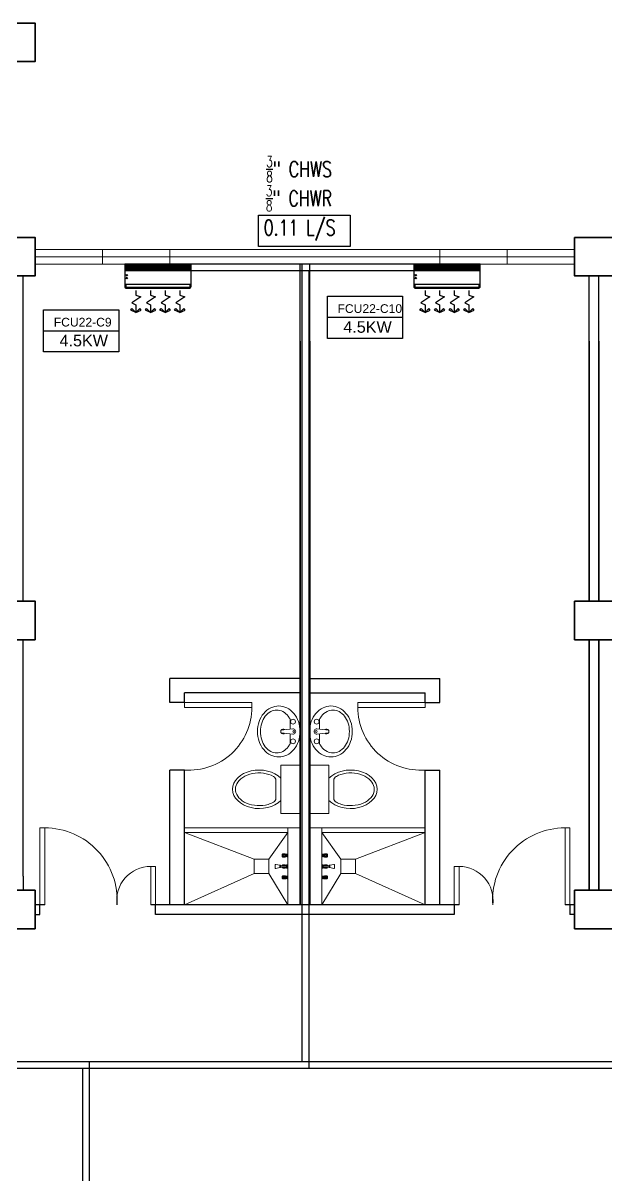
# Model space of a CAD drawing. Header units: millimetres. Extents: x 5 to 430, y 3 to 339.
# Drawn here: x 33.07 to 39.12, y 49.32 to 61.28 of the extents above; entities that cross this region are included whole.
import ezdxf

# ---------------------------------------------------------------- set-up
doc = ezdxf.new("R2010")
doc.units = ezdxf.units.MM
doc.header["$MEASUREMENT"] = 0
for name, color, linetype in [('AIR', 7, 'Continuous'), ('fcu line', 7, 'Continuous'), ('fcu return', 7, 'Continuous'), ('Legends', 7, 'Continuous'), ('pipe label', 7, 'Continuous')]:
    doc.layers.add(name, color=color, linetype=linetype)
doc.styles.add('Arch-Dim', font='simplex.shx', dxfattribs={"width": 0.75})
doc.styles.get("Standard").update_dxf_attribs({"font": 'arial.ttf'})

# ---------------------------------------------------------------- blocks, each defined once
blk = doc.blocks.new('CARRIER-S30-32 (FCD)')
at = {"layer": 'AIR'}
for p, q in [((0.825, -0.05), (-0.825, -0.05)), ((0.825, -0.075), (-0.825, -0.075)), ((0.825, -0.1), (-0.825, -0.1)), ((0.825, -0.125), (-0.825, -0.125)), ((0.825, -0.15), (-0.825, -0.15)), ((-0.6, -0.025), (-0.6, -0.175)), ((-0.4, -0.025), (-0.4, -0.175)), ((-0.2, -0.025), (-0.2, -0.175)), ((0, -0.025), (0, -0.175)), ((0.2, -0.025), (0.2, -0.175)), ((0.4, -0.025), (0.4, -0.175)), ((0.6, -0.025), (0.6, -0.175))]:
    blk.add_line(p, q, dxfattribs=at)
for points in [[(-0.8, -0.62), (0.8, -0.62, 0.414214), (0.85, -0.57), (0.85, 0), (-0.85, 0), (-0.85, -0.57, 0.414214)], [(-0.8, -0.595), (0.8, -0.595, 0.414214), (0.825, -0.57), (0.825, -0.525), (-0.825, -0.525), (-0.825, -0.57, 0.414214)]]:
    blk.add_lwpolyline(points, format="xyb", close=True, dxfattribs=at)
for points in [[(-0.825, -0.025), (0.825, -0.025), (0.825, -0.175), (-0.825, -0.175)], [(-0.664, -1.134), (-0.562, -1.239), (-0.697, -1.177)], [(-0.461, -1.134), (-0.562, -1.239), (-0.428, -1.177)], [(-0.289, -1.134), (-0.188, -1.239), (-0.322, -1.177)], [(-0.086, -1.134), (-0.188, -1.239), (-0.053, -1.177)], [(0.086, -1.134), (0.187, -1.239), (0.053, -1.177)], [(0.289, -1.134), (0.187, -1.239), (0.322, -1.177)], [(0.461, -1.134), (0.562, -1.239), (0.428, -1.177)], [(0.664, -1.134), (0.562, -1.239), (0.697, -1.177)]]:
    blk.add_lwpolyline(points, close=True, dxfattribs=at)
for points in [[(-0.562, -0.678), (-0.562, -0.794), (-0.44, -0.843), (-0.667, -0.996), (-0.562, -1.044), (-0.562, -1.239)], [(-0.188, -0.678), (-0.188, -0.794), (-0.065, -0.843), (-0.292, -0.996), (-0.188, -1.044), (-0.188, -1.239)], [(0.187, -0.678), (0.187, -0.794), (0.31, -0.843), (0.083, -0.996), (0.187, -1.044), (0.187, -1.239)], [(0.562, -0.678), (0.562, -0.794), (0.685, -0.843), (0.458, -0.996), (0.562, -1.044), (0.562, -1.239)]]:
    blk.add_lwpolyline(points, dxfattribs=at)
for centre in [(-0.8, -0.285), (-0.8, -0.36)]:
    blk.add_circle(centre, 0.0187, dxfattribs=at)

msp = doc.modelspace()

# ---------------------------------------------------------------- linework, layer by layer
at = {"color": 8, "linetype": 'ByBlock', "lineweight": 9}
for p, q in [((33.96, 58.926), (33.197, 58.926)), ((33.197, 58.926), (33.197, 58.926)), ((34.597, 58.851), (33.197, 58.851)), ((33.897, 58.926), (33.897, 58.776)), ((33.96, 58.926), (35.16, 58.926)), ((34.597, 58.776), (34.597, 58.926)), ((34.597, 58.851), (37.397, 58.851)), ((35.16, 58.926), (35.922, 58.926)), ((36.072, 58.926), (35.922, 58.926)), ((36.835, 58.926), (36.072, 58.926)), ((38.035, 58.926), (36.835, 58.926)), ((37.397, 58.926), (37.397, 58.776)), ((38.797, 58.851), (37.397, 58.851)), ((38.035, 58.926), (38.797, 58.926)), ((38.097, 58.926), (38.097, 58.776)), ((38.797, 58.776), (33.197, 58.776)), ((33.96, 58.776), (34.272, 58.776)), ((34.422, 58.776), (35.16, 58.776)), ((35.16, 58.776), (35.922, 58.776)), ((36.835, 58.776), (36.072, 58.776)), ((38.035, 58.776), (36.835, 58.776)), ((38.035, 58.776), (38.797, 58.776)), ((33.072, 56.226), (33.072, 57.226)), ((33.072, 55.278), (33.072, 56.076)), ((35.947, 54.511), (35.947, 52.561)), ((35.822, 52.126), (35.822, 52.926)), ((36.172, 52.126), (36.172, 52.926)), ((33.197, 52.176), (33.197, 52.176)), ((35.822, 52.126), (34.747, 52.126)), ((33.197, 52.026), (33.197, 52.026)), ((33.247, 52.026), (33.197, 52.026))]:
    msp.add_line(p, q, dxfattribs=at)
at = {"color": 8, "linetype": 'ByBlock', "lineweight": 25}
for p, q in [((35.947, 52.126), (35.947, 58.776)), ((36.047, 52.126), (36.047, 58.776)), ((33.072, 55.278), (33.072, 58.653)), ((38.947, 55.278), (38.947, 58.653)), ((39.047, 55.278), (39.047, 58.653)), ((35.947, 57.976), (35.947, 52.126)), ((36.047, 57.976), (36.047, 52.126)), ((38.947, 57.976), (38.947, 55.278)), ((39.047, 57.976), (39.047, 55.278)), ((33.072, 52.426), (33.072, 54.878)), ((38.947, 54.878), (38.947, 52.278)), ((38.947, 52.278), (38.947, 54.878)), ((39.047, 54.878), (39.047, 52.278)), ((39.047, 52.278), (39.047, 54.878)), ((33.072, 52.426), (33.072, 52.278)), ((33.297, 52.126), (33.197, 52.126)), ((33.247, 52.026), (33.247, 52.126)), ((35.947, 52.126), (34.397, 52.126)), ((34.447, 52.026), (34.447, 52.126)), ((36.047, 52.126), (35.947, 52.126)), ((37.597, 52.126), (36.047, 52.126)), ((37.547, 52.126), (37.547, 52.026)), ((38.797, 52.126), (38.697, 52.126)), ((38.747, 52.126), (38.747, 52.026)), ((33.197, 52.026), (33.247, 52.026)), ((37.547, 52.026), (34.447, 52.026)), ((38.797, 52.026), (38.747, 52.026))]:
    msp.add_line(p, q, dxfattribs=at)
at = {"color": 8, "linetype": 'ByBlock', "lineweight": 25, "ltscale": 0.3}
for p, q in [((34.597, 54.226), (34.597, 54.476)), ((35.947, 54.476), (34.597, 54.476)), ((36.047, 54.476), (37.397, 54.476)), ((37.397, 54.226), (37.397, 54.476)), ((34.747, 54.226), (34.747, 54.326)), ((35.947, 54.326), (34.747, 54.326)), ((36.047, 54.326), (37.247, 54.326)), ((37.247, 54.226), (37.247, 54.326)), ((34.747, 54.226), (34.597, 54.226)), ((37.247, 54.226), (37.397, 54.226)), ((34.597, 52.126), (34.597, 53.526)), ((34.747, 53.526), (34.597, 53.526)), ((34.747, 52.126), (34.747, 53.526)), ((37.247, 52.126), (37.247, 53.526)), ((37.247, 53.526), (37.397, 53.526)), ((37.397, 52.126), (37.397, 53.526))]:
    msp.add_line(p, q, dxfattribs=at)
at = {"color": 8, "lineweight": 9}
for p, q in [((35.749, 53.94), (35.871, 53.954)), ((35.749, 53.911), (35.871, 53.898)), ((36.245, 53.94), (36.123, 53.954)), ((36.245, 53.911), (36.123, 53.898)), ((35.747, 53.576), (35.947, 53.576)), ((35.747, 53.076), (35.747, 53.576)), ((35.947, 53.576), (35.947, 53.076)), ((36.247, 53.576), (36.047, 53.576)), ((36.047, 53.576), (36.047, 53.076)), ((36.247, 53.076), (36.247, 53.576)), ((35.697, 53.235), (35.697, 53.416)), ((36.297, 53.235), (36.297, 53.416)), ((35.947, 53.076), (35.747, 53.076)), ((36.047, 53.076), (36.247, 53.076)), ((35.763, 52.652), (35.765, 52.652)), ((35.763, 52.626), (35.763, 52.652)), ((35.763, 52.626), (35.765, 52.626)), ((35.765, 52.652), (35.767, 52.656)), ((35.765, 52.626), (35.765, 52.652)), ((35.765, 52.626), (35.767, 52.623)), ((35.767, 52.656), (35.789, 52.656)), ((35.767, 52.623), (35.767, 52.656)), ((35.767, 52.623), (35.789, 52.623)), ((35.776, 52.652), (35.788, 52.652)), ((35.776, 52.645), (35.788, 52.645)), ((35.776, 52.633), (35.788, 52.633)), ((35.776, 52.626), (35.788, 52.626)), ((35.789, 52.656), (35.793, 52.654)), ((35.789, 52.653), (35.789, 52.645)), ((35.789, 52.626), (35.789, 52.633)), ((35.789, 52.623), (35.793, 52.625)), ((35.795, 52.653), (35.801, 52.653)), ((35.795, 52.625), (35.801, 52.625)), ((35.801, 52.625), (35.801, 52.653)), ((35.801, 52.653), (35.803, 52.653)), ((35.801, 52.625), (35.803, 52.626)), ((35.803, 52.626), (35.803, 52.653)), ((35.815, 52.651), (35.803, 52.651)), ((35.815, 52.628), (35.803, 52.628)), ((35.821, 52.656), (35.815, 52.653)), ((35.815, 52.626), (35.815, 52.653)), ((35.821, 52.622), (35.815, 52.626)), ((35.821, 52.656), (35.822, 52.656)), ((35.821, 52.622), (35.821, 52.656)), ((35.821, 52.622), (35.822, 52.622)), ((35.822, 52.622), (35.822, 52.656)), ((36.173, 52.656), (36.172, 52.656)), ((36.172, 52.622), (36.172, 52.656)), ((36.173, 52.622), (36.172, 52.622)), ((36.173, 52.656), (36.18, 52.653)), ((36.173, 52.622), (36.173, 52.656)), ((36.173, 52.622), (36.18, 52.626)), ((36.18, 52.626), (36.18, 52.653)), ((36.18, 52.651), (36.191, 52.651)), ((36.18, 52.628), (36.191, 52.628)), ((36.191, 52.626), (36.191, 52.653)), ((36.194, 52.653), (36.191, 52.653)), ((36.194, 52.625), (36.191, 52.626)), ((36.2, 52.653), (36.194, 52.653)), ((36.194, 52.625), (36.194, 52.653)), ((36.2, 52.625), (36.194, 52.625)), ((36.205, 52.656), (36.201, 52.654)), ((36.205, 52.623), (36.201, 52.625)), ((36.227, 52.656), (36.205, 52.656)), ((36.205, 52.653), (36.205, 52.645)), ((36.205, 52.626), (36.205, 52.633)), ((36.227, 52.623), (36.205, 52.623)), ((36.219, 52.652), (36.206, 52.652)), ((36.219, 52.626), (36.206, 52.626)), ((36.219, 52.645), (36.207, 52.645)), ((36.219, 52.633), (36.207, 52.633)), ((36.229, 52.652), (36.227, 52.656)), ((36.227, 52.623), (36.227, 52.656)), ((36.229, 52.626), (36.227, 52.623)), ((36.231, 52.652), (36.229, 52.652)), ((36.229, 52.626), (36.229, 52.652)), ((36.231, 52.626), (36.229, 52.626)), ((36.231, 52.626), (36.231, 52.652)), ((35.69, 52.545), (35.69, 52.506)), ((35.737, 52.538), (35.695, 52.547)), ((35.737, 52.513), (35.695, 52.505)), ((35.737, 52.513), (35.737, 52.538)), ((35.737, 52.538), (35.744, 52.538)), ((35.737, 52.513), (35.737, 52.538)), ((35.744, 52.513), (35.737, 52.513)), ((35.744, 52.538), (35.744, 52.513)), ((35.807, 52.533), (35.744, 52.533)), ((35.744, 52.518), (35.807, 52.518)), ((35.763, 52.533), (35.763, 52.539)), ((35.763, 52.539), (35.765, 52.539)), ((35.763, 52.513), (35.763, 52.518)), ((35.763, 52.513), (35.765, 52.513)), ((35.765, 52.539), (35.767, 52.542)), ((35.765, 52.533), (35.765, 52.539)), ((35.765, 52.513), (35.765, 52.518)), ((35.765, 52.513), (35.767, 52.509)), ((35.767, 52.533), (35.767, 52.542)), ((35.767, 52.542), (35.789, 52.542)), ((35.767, 52.509), (35.767, 52.518)), ((35.767, 52.509), (35.789, 52.509)), ((35.776, 52.539), (35.788, 52.539)), ((35.776, 52.513), (35.788, 52.513)), ((35.789, 52.542), (35.793, 52.54)), ((35.789, 52.539), (35.789, 52.533)), ((35.789, 52.512), (35.789, 52.518)), ((35.789, 52.509), (35.793, 52.511)), ((35.795, 52.54), (35.801, 52.54)), ((35.795, 52.512), (35.801, 52.512)), ((35.801, 52.533), (35.801, 52.54)), ((35.801, 52.54), (35.803, 52.539)), ((35.801, 52.512), (35.801, 52.518)), ((35.801, 52.512), (35.803, 52.512)), ((35.803, 52.533), (35.803, 52.539)), ((35.807, 52.537), (35.803, 52.537)), ((35.803, 52.512), (35.803, 52.518)), ((35.807, 52.514), (35.803, 52.514)), ((35.807, 52.543), (35.807, 52.508)), ((35.816, 52.543), (35.807, 52.543)), ((35.807, 52.518), (35.807, 52.533)), ((35.807, 52.508), (35.816, 52.508)), ((35.822, 52.555), (35.816, 52.543)), ((35.816, 52.543), (35.816, 52.508)), ((35.816, 52.508), (35.816, 52.543)), ((35.816, 52.508), (35.822, 52.497)), ((35.822, 52.497), (35.822, 52.555)), ((36.172, 52.555), (36.178, 52.543)), ((36.172, 52.497), (36.172, 52.555)), ((36.178, 52.508), (36.172, 52.497)), ((36.178, 52.543), (36.178, 52.508)), ((36.178, 52.508), (36.178, 52.543)), ((36.178, 52.543), (36.188, 52.543)), ((36.188, 52.508), (36.178, 52.508)), ((36.188, 52.543), (36.188, 52.508)), ((36.188, 52.537), (36.191, 52.537)), ((36.188, 52.533), (36.25, 52.533)), ((36.188, 52.518), (36.188, 52.533)), ((36.25, 52.518), (36.188, 52.518)), ((36.188, 52.514), (36.191, 52.514)), ((36.194, 52.54), (36.191, 52.539)), ((36.191, 52.533), (36.191, 52.539)), ((36.191, 52.512), (36.191, 52.518)), ((36.194, 52.512), (36.191, 52.512)), ((36.194, 52.533), (36.194, 52.54)), ((36.2, 52.54), (36.194, 52.54)), ((36.194, 52.512), (36.194, 52.518)), ((36.2, 52.512), (36.194, 52.512)), ((36.205, 52.542), (36.201, 52.54)), ((36.205, 52.509), (36.201, 52.511)), ((36.227, 52.542), (36.205, 52.542)), ((36.205, 52.539), (36.205, 52.533)), ((36.205, 52.512), (36.205, 52.518)), ((36.227, 52.509), (36.205, 52.509)), ((36.219, 52.539), (36.206, 52.539)), ((36.219, 52.513), (36.206, 52.513)), ((36.227, 52.533), (36.227, 52.542)), ((36.229, 52.539), (36.227, 52.542)), ((36.227, 52.509), (36.227, 52.518)), ((36.229, 52.513), (36.227, 52.509)), ((36.229, 52.533), (36.229, 52.539)), ((36.231, 52.539), (36.229, 52.539)), ((36.229, 52.513), (36.229, 52.518)), ((36.231, 52.513), (36.229, 52.513)), ((36.231, 52.533), (36.231, 52.539)), ((36.231, 52.513), (36.231, 52.518)), ((36.257, 52.538), (36.25, 52.538)), ((36.25, 52.538), (36.25, 52.513)), ((36.25, 52.513), (36.257, 52.513)), ((36.257, 52.538), (36.299, 52.547)), ((36.257, 52.513), (36.257, 52.538)), ((36.257, 52.513), (36.257, 52.538)), ((36.257, 52.513), (36.299, 52.505)), ((36.304, 52.545), (36.304, 52.506)), ((35.763, 52.399), (35.763, 52.425)), ((35.763, 52.425), (35.765, 52.425)), ((35.763, 52.399), (35.765, 52.399)), ((35.765, 52.425), (35.767, 52.429)), ((35.765, 52.399), (35.765, 52.425)), ((35.765, 52.399), (35.767, 52.395)), ((35.767, 52.395), (35.767, 52.429)), ((35.767, 52.429), (35.789, 52.429)), ((35.767, 52.395), (35.789, 52.395)), ((35.776, 52.425), (35.788, 52.425)), ((35.776, 52.418), (35.788, 52.418)), ((35.776, 52.406), (35.788, 52.406)), ((35.776, 52.399), (35.788, 52.399)), ((35.789, 52.429), (35.793, 52.427)), ((35.789, 52.425), (35.789, 52.418)), ((35.789, 52.399), (35.789, 52.406)), ((35.789, 52.395), (35.793, 52.398)), ((35.795, 52.426), (35.801, 52.426)), ((35.795, 52.398), (35.801, 52.398)), ((35.801, 52.426), (35.803, 52.425)), ((35.801, 52.398), (35.801, 52.426)), ((35.801, 52.398), (35.803, 52.399)), ((35.803, 52.399), (35.803, 52.425)), ((35.815, 52.423), (35.803, 52.423)), ((35.815, 52.401), (35.803, 52.401)), ((35.821, 52.429), (35.815, 52.426)), ((35.815, 52.398), (35.815, 52.426)), ((35.821, 52.395), (35.815, 52.398)), ((35.821, 52.395), (35.821, 52.429)), ((35.821, 52.429), (35.822, 52.429)), ((35.821, 52.395), (35.822, 52.395)), ((35.822, 52.395), (35.822, 52.429)), ((36.172, 52.395), (36.172, 52.429)), ((36.173, 52.429), (36.172, 52.429)), ((36.173, 52.395), (36.172, 52.395)), ((36.173, 52.395), (36.173, 52.429)), ((36.173, 52.429), (36.18, 52.426)), ((36.173, 52.395), (36.18, 52.398)), ((36.18, 52.398), (36.18, 52.426)), ((36.18, 52.423), (36.191, 52.423)), ((36.18, 52.401), (36.191, 52.401)), ((36.194, 52.426), (36.191, 52.425)), ((36.191, 52.399), (36.191, 52.425)), ((36.194, 52.398), (36.191, 52.399)), ((36.194, 52.398), (36.194, 52.426)), ((36.2, 52.426), (36.194, 52.426)), ((36.2, 52.398), (36.194, 52.398)), ((36.205, 52.429), (36.201, 52.427)), ((36.205, 52.395), (36.201, 52.398)), ((36.227, 52.429), (36.205, 52.429)), ((36.205, 52.425), (36.205, 52.418)), ((36.205, 52.399), (36.205, 52.406)), ((36.227, 52.395), (36.205, 52.395)), ((36.219, 52.425), (36.206, 52.425)), ((36.219, 52.399), (36.206, 52.399)), ((36.219, 52.418), (36.207, 52.418)), ((36.219, 52.406), (36.207, 52.406)), ((36.227, 52.395), (36.227, 52.429)), ((36.229, 52.425), (36.227, 52.429)), ((36.229, 52.399), (36.227, 52.395)), ((36.229, 52.399), (36.229, 52.425)), ((36.231, 52.425), (36.229, 52.425)), ((36.231, 52.399), (36.229, 52.399)), ((36.231, 52.399), (36.231, 52.425))]:
    msp.add_line(p, q, dxfattribs=at)
at = {"color": 8, "linetype": 'ByBlock', "lineweight": 9, "ltscale": 0.3}
for p, q in [((35.472, 52.601), (34.747, 52.876)), ((35.622, 52.601), (35.822, 52.876)), ((36.372, 52.601), (36.172, 52.876)), ((36.522, 52.601), (37.247, 52.876)), ((35.472, 52.451), (34.747, 52.126)), ((35.622, 52.451), (35.822, 52.126)), ((36.372, 52.451), (36.172, 52.126)), ((36.522, 52.451), (37.247, 52.126))]:
    msp.add_line(p, q, dxfattribs=at)
at = {"color": 8, "linetype": 'ByBlock', "lineweight": 35}
for points in [[(32.797, 61.277), (33.197, 61.277), (33.197, 60.877), (32.797, 60.877)], [(32.797, 59.053), (33.197, 59.053), (33.197, 58.653), (32.797, 58.653)], [(38.797, 59.053), (39.197, 59.053), (39.197, 58.653), (38.797, 58.653)], [(32.797, 55.278), (33.197, 55.278), (33.197, 54.878), (32.797, 54.878)], [(38.797, 55.278), (39.197, 55.278), (39.197, 54.878), (38.797, 54.878)], [(32.797, 52.278), (33.197, 52.278), (33.197, 51.878), (32.797, 51.878)], [(38.797, 52.278), (39.197, 52.278), (39.197, 51.878), (38.797, 51.878)]]:
    msp.add_lwpolyline(points, close=True, dxfattribs=at)
at = {"color": 8, "lineweight": 13, "ltscale": 0.03}
for points in [[(34.747, 54.226), (34.747, 54.176), (35.447, 54.176), (35.447, 54.226)], [(37.247, 54.226), (37.247, 54.176), (36.547, 54.176), (36.547, 54.226)], [(33.297, 52.126), (33.247, 52.126), (33.247, 52.926), (33.297, 52.926)], [(38.697, 52.126), (38.747, 52.126), (38.747, 52.926), (38.697, 52.926)], [(34.447, 52.126), (34.397, 52.126), (34.397, 52.526), (34.447, 52.526)], [(37.547, 52.126), (37.597, 52.126), (37.597, 52.526), (37.547, 52.526)]]:
    msp.add_lwpolyline(points, close=True, dxfattribs=at)
at = {"color": 8, "lineweight": 9}
for points in [[(35.726, 53.661, -0.11576), (35.644, 53.68, -0.104047), (35.57, 53.738, -0.090875), (35.522, 53.822, -0.083344), (35.505, 53.926, -0.083344), (35.522, 54.029, -0.090875), (35.57, 54.113, -0.104047), (35.644, 54.171, -0.11576), (35.726, 54.191, -0.11576), (35.809, 54.171, -0.104047), (35.882, 54.113, -0.090875), (35.93, 54.029, -0.083344), (35.947, 53.926, -0.083344), (35.93, 53.822, -0.090875), (35.882, 53.738, -0.104047), (35.809, 53.68, -0.11576)], [(36.268, 53.661, 0.11576), (36.351, 53.68, 0.104047), (36.424, 53.738, 0.090875), (36.472, 53.822, 0.083344), (36.489, 53.926, 0.083344), (36.472, 54.029, 0.090875), (36.424, 54.113, 0.104047), (36.351, 54.171, 0.11576), (36.268, 54.191, 0.11576), (36.186, 54.171, 0.104047), (36.112, 54.113, 0.090875), (36.064, 54.029, 0.083344), (36.047, 53.926, 0.083344), (36.064, 53.822, 0.090875), (36.112, 53.738, 0.104047), (36.186, 53.68, 0.11576)]]:
    msp.add_lwpolyline(points, format="xyb", close=True, dxfattribs=at)
for points in [[(35.705, 53.703, -0.124838), (35.643, 53.719, -0.105788), (35.585, 53.768, -0.086697), (35.549, 53.838, -0.076776), (35.535, 53.926, -0.076776), (35.549, 54.013, -0.086697), (35.585, 54.083, -0.105788), (35.643, 54.132, -0.124838), (35.705, 54.148, -0.124838), (35.768, 54.132, -0.105788), (35.825, 54.083, -0.040067), (35.845, 54.052), (35.845, 53.95, -0.040067)], [(36.289, 53.703, 0.124838), (36.352, 53.719, 0.105788), (36.409, 53.768, 0.086697), (36.446, 53.838, 0.076776), (36.459, 53.926, 0.076776), (36.446, 54.013, 0.086697), (36.409, 54.083, 0.105788), (36.352, 54.132, 0.124838), (36.289, 54.148, 0.124838), (36.227, 54.132, 0.105788), (36.169, 54.083, 0.040067), (36.149, 54.052), (36.149, 53.95, 0.040067)], [(35.845, 53.901), (35.845, 53.799, -0.040067), (35.825, 53.768, -0.105788), (35.768, 53.719, -0.124838), (35.705, 53.703, -0.124838)], [(36.149, 53.901), (36.149, 53.799, 0.040067), (36.169, 53.768, 0.105788), (36.227, 53.719, 0.124838), (36.289, 53.703, 0.124838)]]:
    msp.add_lwpolyline(points, format="xyb", dxfattribs=at)
at = {"color": 8, "linetype": 'ByBlock', "lineweight": 9, "ltscale": 0.3}
for points in [[(35.822, 52.876), (34.747, 52.876), (34.747, 52.926), (35.947, 52.926), (35.947, 52.926)], [(36.172, 52.876), (37.247, 52.876), (37.247, 52.926), (36.047, 52.926), (36.047, 52.926)]]:
    msp.add_lwpolyline(points, dxfattribs=at)
at = {"color": 8, "linetype": 'ByBlock', "lineweight": 9, "ltscale": 0.03}
for points in [[(35.622, 52.601), (35.622, 52.451), (35.472, 52.451), (35.472, 52.601)], [(36.372, 52.601), (36.372, 52.451), (36.522, 52.451), (36.522, 52.601)]]:
    msp.add_lwpolyline(points, close=True, dxfattribs=at)
at = {"color": 8, "lineweight": 9}
for centre, radius in [((35.874, 54.027), 0.0255), ((36.12, 54.027), 0.0255), ((35.881, 53.926), 0.0095), ((36.114, 53.926), 0.0095), ((35.874, 53.824), 0.0255), ((36.12, 53.824), 0.0255)]:
    msp.add_circle(centre, radius, dxfattribs=at)
at = {"color": 8, "lineweight": 13, "ltscale": 0.03}
for centre, radius, start, end in [((34.795, 54.176), 0.652, 265.7578, 0), ((37.199, 54.176), 0.652, 180, 274.2422), ((33.297, 52.174), 0.752, 356.3048, 90), ((38.697, 52.174), 0.752, 90, 183.6952), ((34.397, 52.173), 0.353, 90, 187.6281), ((37.597, 52.173), 0.353, 352.3719, 90)]:
    msp.add_arc(centre, radius, start, end, dxfattribs=at)
at = {"color": 8, "lineweight": 9}
for centre, radius, start, end in [((35.772, 53.926), 0.025, 161.3793, 198.6207), ((35.843, 53.926), 0.0948, 171.2026, 188.7974), ((35.772, 53.926), 0.025, 48.7978, 143.6932), ((35.772, 53.926), 0.025, 216.3068, 311.2022), ((35.874, 53.926), 0.028, 263.7545, 96.2455), ((36.12, 53.926), 0.028, 83.7545, 276.2455), ((36.222, 53.926), 0.025, 36.3068, 131.2022), ((36.222, 53.926), 0.025, 228.7978, 323.6932), ((36.151, 53.926), 0.0948, 351.2026, 8.7974), ((36.222, 53.926), 0.025, 341.3793, 18.6207), ((35.647, 53.416), 0.05, 0, 61.9916), ((36.347, 53.416), 0.05, 118.0084, 180), ((35.647, 53.235), 0.05, 298.1501, 0), ((36.347, 53.235), 0.05, 180, 241.8499)]:
    msp.add_arc(centre, radius, start, end, dxfattribs=at)
at = {"color": 8, "lineweight": 9, "extrusion": (0, 0, -1)}
msp.add_ellipse((35.522, 53.326), major_axis=(0.275, 0), ratio=0.727273, start_param=0.612555, end_param=5.670631, dxfattribs=at)
at = {"color": 8, "lineweight": 9}
for centre, major_axis, ratio, start_param, end_param in [((36.472, 53.326), (-0.275, 0), 0.727273, 0.612555, 5.670631), ((36.2, 52.657), (-0.00268, 0.00268), 1, 2.356082, 2.850023), ((36.204, 52.639), (-0.00268, 0.00268), 1, 0.203142, 1.36743), ((36.2, 52.622), (-0.00268, 0.00268), 1, -1.279452, -0.785511), ((36.212, 52.635), (-0.00887, 0.00887), 1, -0.157871, 0.203142), ((36.212, 52.644), (0.00887, 0.00887), 1, 2.938226, 3.299239), ((36.213, 52.668), (-0.0118, 0.0118), 1, 1.703115, 1.83534), ((36.213, 52.611), (-0.0118, 0.0118), 1, -0.264769, -0.132543), ((36.206, 52.656), (-0.00268, 0.00268), 1, 1.728443, 2.356082), ((36.207, 52.642), (0.00268, 0.00268), 1, 0.785286, 1.412925), ((36.207, 52.637), (0.00268, 0.00268), 1, 3.299239, 3.926878), ((36.206, 52.622), (0.00268, 0.00268), 1, 0.785286, 1.412925), ((36.218, 52.665), (-0.00896, 0.00896), 1, 2.418785, 3.129871), ((36.218, 52.635), (0.00738, 0.00738), 1, 6.21008, 6.994878), ((36.218, 52.644), (0.00738, 0.00738), 1, 4.000472, 4.78527), ((36.218, 52.614), (-0.00896, 0.00896), 1, -1.559299, -0.848214), ((36.223, 52.639), (-0.00268, 0.00268), 1, 3.214474, 4.639283), ((35.693, 52.508), (0.00268, 0.00268), 1, 2.92514, 4.295202), ((36.2, 52.543), (0.00268, 0.00268), 1, 3.926878, 4.42082), ((36.2, 52.508), (-0.00268, 0.00268), 1, -1.279452, -0.785511), ((36.213, 52.554), (0.0118, 0.0118), 1, 3.273911, 3.406137), ((36.213, 52.497), (0.0118, 0.0118), 1, 1.306028, 1.438253), ((36.206, 52.543), (0.00268, 0.00268), 1, 3.299239, 3.926878), ((36.206, 52.509), (-0.00268, 0.00268), 1, -0.785511, -0.157871), ((36.218, 52.551), (-0.00896, 0.00896), 1, 2.418785, 3.129871), ((36.218, 52.5), (0.00896, 0.00896), 1, 0.011497, 0.722582), ((36.301, 52.543), (0.00268, 0.00268), 1, 6.066508, 7.43657), ((36.2, 52.43), (0.00268, 0.00268), 1, 3.926878, 4.42082), ((36.204, 52.412), (-0.00268, 0.00268), 1, 0.203142, 1.36743), ((36.2, 52.394), (0.00268, 0.00268), 1, 0.291344, 0.785286), ((36.212, 52.407), (0.00887, 0.00887), 1, 1.412925, 1.773938), ((36.212, 52.417), (-0.00887, 0.00887), 1, 1.36743, 1.728443), ((36.213, 52.44), (-0.0118, 0.0118), 1, 1.703115, 1.83534), ((36.213, 52.384), (-0.0118, 0.0118), 1, -0.264769, -0.132543), ((36.206, 52.429), (0.00268, 0.00268), 1, 3.299239, 3.926878), ((36.207, 52.414), (0.00268, 0.00268), 1, 0.785286, 1.412925), ((36.207, 52.41), (0.00268, 0.00268), 1, 3.299239, 3.926878), ((36.206, 52.395), (-0.00268, 0.00268), 1, -0.785511, -0.157871), ((36.218, 52.438), (0.00896, 0.00896), 1, 3.989582, 4.700667), ((36.218, 52.408), (-0.00738, 0.00738), 1, 4.639283, 5.424081), ((36.218, 52.416), (0.00738, 0.00738), 1, 4.000472, 4.78527), ((36.218, 52.386), (-0.00896, 0.00896), 1, -1.559299, -0.848214), ((36.223, 52.412), (0.00268, 0.00268), 1, 4.78527, 6.21008)]:
    msp.add_ellipse(centre, major_axis=major_axis, ratio=ratio, start_param=start_param, end_param=end_param, dxfattribs=at)
at = {"color": 8, "lineweight": 9, "extrusion": (-2.88216e-41, 4.99074e-41, -1)}
for centre, major_axis, start_param, end_param in [((35.771, 52.639), (-0.00268, 0.00268), 4.78527, 6.21008), ((35.776, 52.665), (0.00896, 0.00896), 2.418785, 3.129871), ((35.776, 52.635), (0.00738, 0.00738), 4.639283, 5.424081), ((35.776, 52.644), (-0.00738, 0.00738), 4.000472, 4.78527), ((35.776, 52.614), (-0.00896, 0.00896), 0.011497, 0.722582), ((35.788, 52.656), (0.00268, 0.00268), 1.728443, 2.356082), ((35.788, 52.642), (-0.00268, 0.00268), 0.785286, 1.412925), ((35.788, 52.637), (-0.00268, 0.00268), 3.299239, 3.926878), ((35.788, 52.622), (0.00268, 0.00268), -0.785511, -0.157871), ((35.782, 52.668), (-0.0118, 0.0118), 3.273911, 3.406137), ((35.783, 52.635), (0.00887, 0.00887), -0.157871, 0.203142), ((35.783, 52.644), (0.00887, 0.00887), 1.36743, 1.728443), ((35.782, 52.611), (-0.0118, 0.0118), 1.306028, 1.438253), ((35.795, 52.657), (0.00268, 0.00268), 2.356082, 2.850023), ((35.79, 52.639), (-0.00268, 0.00268), 1.773938, 2.938226), ((35.795, 52.622), (0.00268, 0.00268), -1.279452, -0.785511), ((35.693, 52.543), (0.00268, 0.00268), 4.495711, 5.865773), ((35.776, 52.551), (-0.00896, 0.00896), 3.989582, 4.700667), ((35.776, 52.5), (-0.00896, 0.00896), 0.011497, 0.722582), ((35.788, 52.543), (-0.00268, 0.00268), 3.299239, 3.926878), ((35.788, 52.509), (-0.00268, 0.00268), 0.785286, 1.412925), ((35.782, 52.554), (0.0118, 0.0118), 1.703115, 1.83534), ((35.782, 52.497), (0.0118, 0.0118), -0.264769, -0.132543), ((35.795, 52.543), (-0.00268, 0.00268), 3.926878, 4.42082), ((35.795, 52.508), (-0.00268, 0.00268), 0.291344, 0.785286), ((35.771, 52.412), (-0.00268, 0.00268), 4.78527, 6.21008), ((35.776, 52.438), (0.00896, 0.00896), 2.418785, 3.129871), ((35.776, 52.408), (0.00738, 0.00738), 4.639283, 5.424081), ((35.776, 52.416), (-0.00738, 0.00738), 4.000472, 4.78527), ((35.776, 52.386), (-0.00896, 0.00896), 0.011497, 0.722582), ((35.788, 52.429), (0.00268, 0.00268), 1.728443, 2.356082), ((35.788, 52.414), (-0.00268, 0.00268), 0.785286, 1.412925), ((35.788, 52.41), (-0.00268, 0.00268), 3.299239, 3.926878), ((35.788, 52.395), (0.00268, 0.00268), -0.785511, -0.157871), ((35.782, 52.44), (-0.0118, 0.0118), 3.273911, 3.406137), ((35.783, 52.407), (0.00887, 0.00887), -0.157871, 0.203142), ((35.783, 52.417), (0.00887, 0.00887), 1.36743, 1.728443), ((35.782, 52.384), (0.0118, 0.0118), -0.264769, -0.132543), ((35.795, 52.43), (0.00268, 0.00268), 2.356082, 2.850023), ((35.79, 52.412), (-0.00268, 0.00268), 1.773938, 2.938226), ((35.795, 52.394), (0.00268, 0.00268), -1.279452, -0.785511)]:
    msp.add_ellipse(centre, major_axis=major_axis, ratio=1, start_param=start_param, end_param=end_param, dxfattribs=at)
at = {"color": 8, "lineweight": 9, "extrusion": (2.88216e-41, 4.99074e-41, -1)}
msp.add_ellipse((36.301, 52.508), major_axis=(-0.00268, 0.00268), ratio=1, start_param=2.92514, end_param=4.295202, dxfattribs=at)
at = {"color": 8, "lineweight": 9}
for points in [[(35.671, 53.191), (35.654, 53.182), (35.636, 53.175), (35.545, 53.148), (35.458, 53.153), (35.326, 53.211), (35.285, 53.261), (35.271, 53.359), (35.297, 53.411), (35.409, 53.485), (35.492, 53.503), (35.606, 53.487), (35.641, 53.476), (35.671, 53.46)], [(36.324, 53.191), (36.34, 53.182), (36.358, 53.175), (36.449, 53.148), (36.536, 53.153), (36.668, 53.211), (36.709, 53.261), (36.723, 53.359), (36.697, 53.411), (36.586, 53.485), (36.502, 53.503), (36.388, 53.487), (36.353, 53.476), (36.324, 53.46)]]:
    msp.add_open_spline(points, degree=3, knots=[0.937253, 0.937253, 0.937253, 0.937253, 1.185372, 1.185372, 2.113864, 2.113864, 3.042356, 3.042356, 3.970847, 3.970847, 4.899339, 4.899339, 5.346062, 5.346062, 5.346062, 5.346062], dxfattribs=at)
at = {"color": 8, "linetype": 'ByBlock', "lineweight": 9}
for p in [(34.56, 58.776), (37.435, 58.776)]:
    msp.add_point(p, dxfattribs=at)
at = {"layer": 'fcu line', "linetype": 'Continuous'}
for p, q in [((37.472, 58.776), (34.472, 58.776)), ((35.967, 58.776), (35.967, 50.501)), ((22.208, 50.501), (44.765, 50.501)), ((33.763, 30.805), (33.763, 50.501))]:
    msp.add_line(p, q, dxfattribs=at)
at = {"layer": 'fcu return', "linetype": 'Continuous'}
for p, q in [((37.472, 58.706), (34.472, 58.706)), ((36.037, 58.706), (36.037, 50.431)), ((22.208, 50.431), (44.695, 50.431)), ((33.693, 30.875), (33.693, 50.431))]:
    msp.add_line(p, q, dxfattribs=at)
at = {"layer": 'Legends', "linetype": 'Continuous', "lineweight": 25}
for p, q in [((36.231, 58.224), (37.01, 58.224)), ((33.286, 58.083), (34.065, 58.083))]:
    msp.add_line(p, q, dxfattribs=at)
at = {"layer": 'Legends'}
for points in [[(36.231, 58.442), (37.01, 58.442), (37.01, 58.005), (36.231, 58.005)], [(33.286, 58.301), (34.065, 58.301), (34.065, 57.865), (33.286, 57.865)]]:
    msp.add_lwpolyline(points, close=True, dxfattribs=at)
at = {"layer": 'pipe label', "color": 2, "linetype": 'Continuous', "lineweight": 25}
msp.add_lwpolyline([(35.515, 59.284), (36.466, 59.284), (36.466, 58.957), (35.515, 58.957)], close=True, dxfattribs=at)

# ---------------------------------------------------------------- block references
at = {"layer": 'AIR', "xscale": 0.4053817101480872, "yscale": 0.4053817101480872, "zscale": 0.4053817101480872}
for p in [(34.472, 58.776), (37.472, 58.776)]:
    msp.add_blockref('CARRIER-S30-32 (FCD)', p, dxfattribs=at)

# ---------------------------------------------------------------- texts
at = {"layer": 'Legends', "linetype": 'Continuous', "lineweight": 25, "attachment_point": 1}
for s, width, insert, char_height in [('FCU22-C10', 0.44811, (36.336, 58.359), 0.09), ('FCU22-C9', 0.44811, (33.391, 58.218), 0.09), ('4.5KW', 0.23674, (36.396, 58.183), 0.12), ('4.5KW', 0.23674, (33.451, 58.042), 0.12)]:
    msp.add_mtext_dynamic_manual_height_columns(s, width=width, gutter_width=1.011, heights=[0], dxfattribs=dict(at, insert=insert, char_height=char_height))
at = {"layer": 'pipe label', "color": 3, "linetype": 'Continuous', "lineweight": 25, "insert": (35.594, 59.895), "char_height": 0.16, "attachment_point": 1, "style": 'Arch-Dim'}
msp.add_mtext_dynamic_manual_height_columns('\\A1;{\\H0.7x;\\S3/8;}" CHWS', width=1.17294, gutter_width=1.011, heights=[0], dxfattribs=at)
at = {"layer": 'pipe label', "color": 240, "linetype": 'Continuous', "lineweight": 25, "insert": (35.591, 59.592), "char_height": 0.16, "attachment_point": 1, "style": 'Arch-Dim'}
msp.add_mtext_dynamic_manual_height_columns('\\A1;{\\H0.7x;\\S3/8;}" CHWR', width=0.88035, gutter_width=1.011, heights=[0], dxfattribs=at)
at = {"layer": 'pipe label', "color": 2, "linetype": 'Continuous', "lineweight": 25, "insert": (35.57, 59.234), "char_height": 0.16, "attachment_point": 1, "style": 'Arch-Dim'}
msp.add_mtext_dynamic_manual_height_columns('0.11 L/S', width=0.89967, gutter_width=1.011, heights=[0], dxfattribs=at)

doc.saveas('drawing.dxf')
